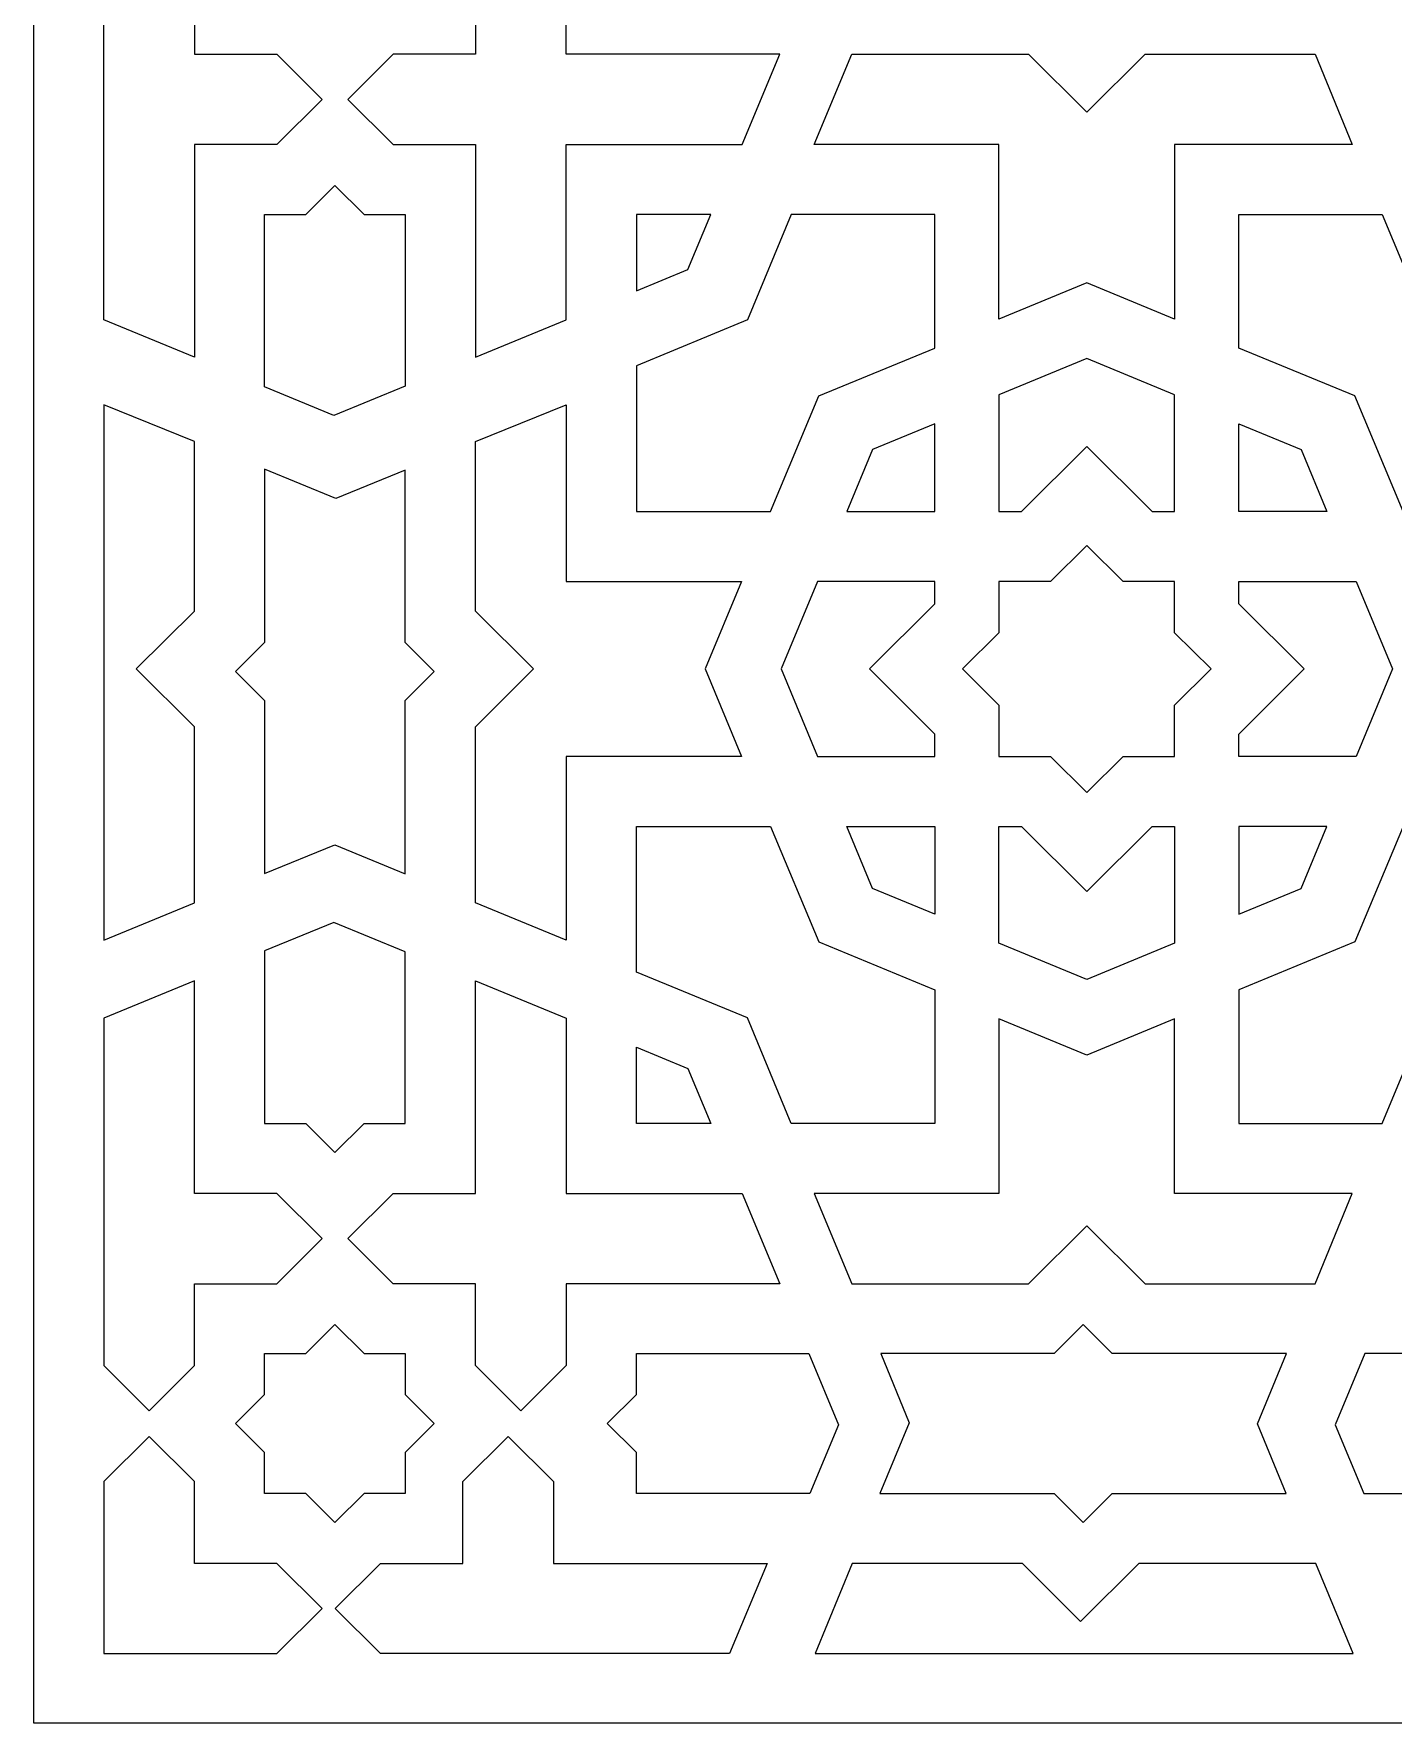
# Model space of a CAD drawing. Header units: millimetres. Extents: x -336 to 403, y -1299 to 1030.
# Drawn here: x -336 to 141, y -1299 to -706 of the extents above; entities that cross this region are included whole.
import ezdxf

# ---------------------------------------------------------------- set-up
doc = ezdxf.new("R2010")
doc.units = ezdxf.units.MM
doc.header["$MEASUREMENT"] = 0
doc.layers.add('Plan 1', color=7, linetype='Continuous')

msp = doc.modelspace()

# ---------------------------------------------------------------- linework, layer by layer
msp.add_lwpolyline([(-335.87, 1030.36), (403.21, 1030.36), (403.21, -1298.6), (-335.87, -1298.6)], close=True)
at = {"layer": 'Plan 1', "color": 250, "lineweight": 20}
for points, knots in [([(-279.52, -744.56), (-279.52, -744.56), (-250.63, -744.56), (-250.63, -744.56), (-250.63, -744.56), (-250.63, -744.56), (-234.72, -728.73), (-234.72, -728.73), (-234.72, -728.73), (-234.72, -728.73), (-250.63, -712.9), (-250.63, -712.9), (-250.63, -712.9), (-250.63, -712.9), (-279.52, -712.9), (-279.52, -712.9), (-279.52, -712.9), (-279.52, -712.9), (-279.52, -712.9), (-279.52, -712.9), (-279.52, -712.9), (-279.52, -712.9), (-279.52, -712.9), (-279.52, -712.9), (-279.52, -712.9), (-279.52, -712.9), (-279.52, -684.14), (-279.52, -684.14), (-279.52, -684.14), (-279.52, -684.14), (-295.42, -668.31), (-295.42, -668.31), (-295.42, -668.31), (-295.42, -668.31), (-311.33, -684.14), (-311.33, -684.14), (-311.33, -684.14), (-311.33, -684.14), (-311.33, -712.9), (-311.33, -712.9), (-311.33, -712.9), (-311.33, -712.9), (-311.33, -744.56), (-311.33, -744.56), (-311.33, -744.56), (-311.33, -744.56), (-311.33, -805.23), (-311.33, -805.23), (-311.33, -805.23), (-311.33, -805.23), (-311.33, -805.23), (-311.33, -805.23), (-311.33, -805.23), (-311.33, -805.23), (-311.33, -806.04), (-311.33, -806.04), (-311.33, -806.04), (-311.33, -806.04), (-279.52, -819.16), (-279.52, -819.16), (-279.52, -819.16), (-279.52, -819.16), (-279.52, -818.34), (-279.52, -818.34), (-279.52, -818.34), (-279.52, -818.34), (-279.52, -818.34), (-279.52, -818.34), (-279.52, -818.34), (-279.52, -818.34), (-279.52, -744.56), (-279.52, -744.56)], [0, 0, 0, 0, 0.052632, 0.052632, 0.052632, 0.052632, 0.105263, 0.105263, 0.105263, 0.105263, 0.157895, 0.157895, 0.157895, 0.157895, 0.210526, 0.210526, 0.210526, 0.210526, 0.263158, 0.263158, 0.263158, 0.263158, 0.315789, 0.315789, 0.315789, 0.315789, 0.368421, 0.368421, 0.368421, 0.368421, 0.421053, 0.421053, 0.421053, 0.421053, 0.473684, 0.473684, 0.473684, 0.473684, 0.526316, 0.526316, 0.526316, 0.526316, 0.578947, 0.578947, 0.578947, 0.578947, 0.631579, 0.631579, 0.631579, 0.631579, 0.684211, 0.684211, 0.684211, 0.684211, 0.736842, 0.736842, 0.736842, 0.736842, 0.789474, 0.789474, 0.789474, 0.789474, 0.842105, 0.842105, 0.842105, 0.842105, 0.894737, 0.894737, 0.894737, 0.894737, 1, 1, 1, 1]), ([(-180.88, -744.56), (-180.88, -744.56), (-209.77, -744.56), (-209.77, -744.56), (-209.77, -744.56), (-209.77, -744.56), (-225.68, -728.73), (-225.68, -728.73), (-225.68, -728.73), (-225.68, -728.73), (-209.77, -712.9), (-209.77, -712.9), (-209.77, -712.9), (-209.77, -712.9), (-180.88, -712.9), (-180.88, -712.9), (-180.88, -712.9), (-180.88, -712.9), (-180.88, -712.9), (-180.88, -712.9), (-180.88, -712.9), (-180.88, -712.9), (-180.88, -712.9), (-180.88, -712.9), (-180.88, -712.9), (-180.88, -712.9), (-180.89, -684.14), (-180.89, -684.14), (-180.89, -684.14), (-180.89, -684.14), (-164.98, -668.31), (-164.98, -668.31), (-164.98, -668.31), (-164.98, -668.31), (-149.07, -684.14), (-149.07, -684.14), (-149.07, -684.14), (-149.07, -684.14), (-149.07, -712.9), (-149.07, -712.9), (-149.07, -712.9), (-149.07, -712.9), (-74.94, -712.9), (-74.94, -712.9), (-74.94, -712.9), (-74.94, -712.9), (-74.94, -712.9), (-74.94, -712.9), (-74.94, -712.9), (-74.94, -712.9), (-74.12, -712.9), (-74.12, -712.9), (-74.12, -712.9), (-74.12, -712.9), (-87.3, -744.56), (-87.3, -744.56), (-87.3, -744.56), (-87.3, -744.56), (-88.12, -744.56), (-88.12, -744.56), (-88.12, -744.56), (-88.12, -744.56), (-88.12, -744.56), (-88.12, -744.56), (-88.12, -744.56), (-88.12, -744.56), (-149.07, -744.56), (-149.07, -744.56), (-149.07, -744.56), (-149.07, -744.56), (-149.07, -805.23), (-149.07, -805.23), (-149.07, -805.23), (-149.07, -805.23), (-149.07, -805.23), (-149.07, -805.23), (-149.07, -805.23), (-149.07, -805.23), (-149.07, -806.04), (-149.07, -806.04), (-149.07, -806.04), (-149.07, -806.04), (-180.88, -819.16), (-180.88, -819.16), (-180.88, -819.16), (-180.88, -819.16), (-180.88, -818.34), (-180.88, -818.34), (-180.88, -818.34), (-180.88, -818.34), (-180.88, -818.34), (-180.88, -818.34), (-180.88, -818.34), (-180.88, -818.34), (-180.88, -744.56), (-180.88, -744.56)], [0, 0, 0, 0, 0.04, 0.04, 0.04, 0.04, 0.08, 0.08, 0.08, 0.08, 0.12, 0.12, 0.12, 0.12, 0.16, 0.16, 0.16, 0.16, 0.2, 0.2, 0.2, 0.2, 0.24, 0.24, 0.24, 0.24, 0.28, 0.28, 0.28, 0.28, 0.32, 0.32, 0.32, 0.32, 0.36, 0.36, 0.36, 0.36, 0.4, 0.4, 0.4, 0.4, 0.44, 0.44, 0.44, 0.44, 0.48, 0.48, 0.48, 0.48, 0.52, 0.52, 0.52, 0.52, 0.56, 0.56, 0.56, 0.56, 0.6, 0.6, 0.6, 0.6, 0.64, 0.64, 0.64, 0.64, 0.68, 0.68, 0.68, 0.68, 0.72, 0.72, 0.72, 0.72, 0.76, 0.76, 0.76, 0.76, 0.8, 0.8, 0.8, 0.8, 0.84, 0.84, 0.84, 0.84, 0.88, 0.88, 0.88, 0.88, 0.92, 0.92, 0.92, 0.92, 1, 1, 1, 1]), ([(126.83, -744.56), (126.83, -744.56), (113.84, -712.9), (113.84, -712.9), (113.84, -712.9), (113.84, -712.9), (54.1, -712.9), (54.1, -712.9), (54.1, -712.9), (54.1, -712.9), (33.67, -733.23), (33.67, -733.23), (33.67, -733.23), (33.67, -733.23), (13.24, -712.9), (13.24, -712.9), (13.24, -712.9), (13.24, -712.9), (-48.83, -712.9), (-48.83, -712.9), (-48.83, -712.9), (-48.83, -712.9), (-62.01, -744.56), (-62.01, -744.56), (-62.01, -744.56), (-62.01, -744.56), (2.85, -744.56), (2.85, -744.56), (2.85, -744.56), (2.85, -744.56), (2.85, -805.84), (2.85, -805.84), (2.85, -805.84), (2.85, -805.84), (33.67, -793.14), (33.67, -793.14), (33.67, -793.14), (33.67, -793.14), (64.49, -805.84), (64.49, -805.84), (64.49, -805.84), (64.49, -805.84), (64.49, -744.56), (64.49, -744.56), (64.49, -744.56), (64.49, -744.56), (126.83, -744.56), (126.83, -744.56)], [0, 0, 0, 0, 0.076923, 0.076923, 0.076923, 0.076923, 0.153846, 0.153846, 0.153846, 0.153846, 0.230769, 0.230769, 0.230769, 0.230769, 0.307692, 0.307692, 0.307692, 0.307692, 0.384615, 0.384615, 0.384615, 0.384615, 0.461538, 0.461538, 0.461538, 0.461538, 0.538462, 0.538462, 0.538462, 0.538462, 0.615385, 0.615385, 0.615385, 0.615385, 0.692308, 0.692308, 0.692308, 0.692308, 0.769231, 0.769231, 0.769231, 0.769231, 0.846154, 0.846154, 0.846154, 0.846154, 1, 1, 1, 1]), ([(-205.54, -769.1), (-205.54, -769.1), (-219.99, -769.1), (-219.99, -769.1), (-219.99, -769.1), (-219.99, -769.1), (-230.2, -758.93), (-230.2, -758.93), (-230.2, -758.93), (-230.2, -758.93), (-240.41, -769.1), (-240.41, -769.1), (-240.41, -769.1), (-240.41, -769.1), (-254.86, -769.1), (-254.86, -769.1), (-254.86, -769.1), (-254.86, -769.1), (-254.86, -829.66), (-254.86, -829.66), (-254.86, -829.66), (-254.86, -829.66), (-230.61, -839.66), (-230.61, -839.66), (-230.61, -839.66), (-230.61, -839.66), (-205.54, -829.32), (-205.54, -829.32), (-205.54, -829.32), (-205.54, -829.32), (-205.54, -769.1), (-205.54, -769.1)], [0, 0, 0, 0, 0.111111, 0.111111, 0.111111, 0.111111, 0.222222, 0.222222, 0.222222, 0.222222, 0.333333, 0.333333, 0.333333, 0.333333, 0.444444, 0.444444, 0.444444, 0.444444, 0.555556, 0.555556, 0.555556, 0.555556, 0.666667, 0.666667, 0.666667, 0.666667, 0.777778, 0.777778, 0.777778, 0.777778, 1, 1, 1, 1]), ([(-98.33, -769.1), (-98.33, -769.1), (-106.38, -788.44), (-106.38, -788.44), (-106.38, -788.44), (-106.38, -788.44), (-124.42, -795.88), (-124.42, -795.88), (-124.42, -795.88), (-124.42, -795.88), (-124.42, -769.1), (-124.42, -769.1), (-124.42, -769.1), (-124.42, -769.1), (-98.33, -769.1), (-98.33, -769.1)], [0, 0, 0, 0, 0.2, 0.2, 0.2, 0.2, 0.4, 0.4, 0.4, 0.4, 0.6, 0.6, 0.6, 0.6, 1, 1, 1, 1]), ([(-19.62, -769.1), (-19.62, -769.1), (-19.62, -816.01), (-19.62, -816.01), (-19.62, -816.01), (-19.62, -816.01), (-60.39, -832.82), (-60.39, -832.82), (-60.39, -832.82), (-60.39, -832.82), (-77.28, -873.4), (-77.28, -873.4), (-77.28, -873.4), (-77.28, -873.4), (-124.42, -873.4), (-124.42, -873.4), (-124.42, -873.4), (-124.42, -873.4), (-124.42, -822.21), (-124.42, -822.21), (-124.42, -822.21), (-124.42, -822.21), (-85.45, -806.14), (-85.45, -806.14), (-85.45, -806.14), (-85.45, -806.14), (-70.03, -769.1), (-70.03, -769.1), (-70.03, -769.1), (-70.03, -769.1), (-19.62, -769.1), (-19.62, -769.1)], [0, 0, 0, 0, 0.111111, 0.111111, 0.111111, 0.111111, 0.222222, 0.222222, 0.222222, 0.222222, 0.333333, 0.333333, 0.333333, 0.333333, 0.444444, 0.444444, 0.444444, 0.444444, 0.555556, 0.555556, 0.555556, 0.555556, 0.666667, 0.666667, 0.666667, 0.666667, 0.777778, 0.777778, 0.777778, 0.777778, 1, 1, 1, 1]), ([(86.96, -769.1), (86.96, -769.1), (86.96, -816.01), (86.96, -816.01), (86.96, -816.01), (86.96, -816.01), (127.74, -832.82), (127.74, -832.82), (127.74, -832.82), (127.74, -832.82), (144.63, -873.4), (144.63, -873.4), (144.63, -873.4), (144.63, -873.4), (191.76, -873.4), (191.76, -873.4), (191.76, -873.4), (191.76, -873.4), (191.76, -822.21), (191.76, -822.21), (191.76, -822.21), (191.76, -822.21), (152.79, -806.14), (152.79, -806.14), (152.79, -806.14), (152.79, -806.14), (137.37, -769.1), (137.37, -769.1), (137.37, -769.1), (137.37, -769.1), (86.96, -769.1), (86.96, -769.1)], [0, 0, 0, 0, 0.111111, 0.111111, 0.111111, 0.111111, 0.222222, 0.222222, 0.222222, 0.222222, 0.333333, 0.333333, 0.333333, 0.333333, 0.444444, 0.444444, 0.444444, 0.444444, 0.555556, 0.555556, 0.555556, 0.555556, 0.666667, 0.666667, 0.666667, 0.666667, 0.777778, 0.777778, 0.777778, 0.777778, 1, 1, 1, 1]), ([(64.49, -873.4), (64.49, -873.4), (56.65, -873.4), (56.65, -873.4), (56.65, -873.4), (56.65, -873.4), (33.67, -850.53), (33.67, -850.53), (33.67, -850.53), (33.67, -850.53), (10.69, -873.4), (10.69, -873.4), (10.69, -873.4), (10.69, -873.4), (2.85, -873.4), (2.85, -873.4), (2.85, -873.4), (2.85, -873.4), (2.85, -832.41), (2.85, -832.41), (2.85, -832.41), (2.85, -832.41), (33.67, -819.7), (33.67, -819.7), (33.67, -819.7), (33.67, -819.7), (64.49, -832.41), (64.49, -832.41), (64.49, -832.41), (64.49, -832.41), (64.49, -873.4), (64.49, -873.4)], [0, 0, 0, 0, 0.111111, 0.111111, 0.111111, 0.111111, 0.222222, 0.222222, 0.222222, 0.222222, 0.333333, 0.333333, 0.333333, 0.333333, 0.444444, 0.444444, 0.444444, 0.444444, 0.555556, 0.555556, 0.555556, 0.555556, 0.666667, 0.666667, 0.666667, 0.666667, 0.777778, 0.777778, 0.777778, 0.777778, 1, 1, 1, 1]), ([(-311.33, -835.91), (-311.33, -835.91), (-279.52, -848.84), (-279.52, -848.84), (-279.52, -848.84), (-279.52, -848.84), (-279.52, -908.29), (-279.52, -908.29), (-279.52, -908.29), (-279.52, -908.29), (-299.94, -928.62), (-299.94, -928.62), (-299.94, -928.62), (-299.94, -928.62), (-279.52, -948.96), (-279.52, -948.96), (-279.52, -948.96), (-279.52, -948.96), (-279.52, -1010.74), (-279.52, -1010.74), (-279.52, -1010.74), (-279.52, -1010.74), (-311.33, -1023.85), (-311.33, -1023.85), (-311.33, -1023.85), (-311.33, -1023.85), (-311.33, -959.3), (-311.33, -959.3), (-311.33, -959.3), (-311.33, -959.3), (-311.33, -897.95), (-311.33, -897.95), (-311.33, -897.95), (-311.33, -897.95), (-311.33, -835.91), (-311.33, -835.91)], [0, 0, 0, 0, 0.1, 0.1, 0.1, 0.1, 0.2, 0.2, 0.2, 0.2, 0.3, 0.3, 0.3, 0.3, 0.4, 0.4, 0.4, 0.4, 0.5, 0.5, 0.5, 0.5, 0.6, 0.6, 0.6, 0.6, 0.7, 0.7, 0.7, 0.7, 0.8, 0.8, 0.8, 0.8, 1, 1, 1, 1]), ([(-149.07, -835.91), (-149.07, -835.91), (-180.88, -848.84), (-180.88, -848.84), (-180.88, -848.84), (-180.88, -848.84), (-180.88, -908.29), (-180.88, -908.29), (-180.88, -908.29), (-180.88, -908.29), (-160.46, -928.62), (-160.46, -928.62), (-160.46, -928.62), (-160.46, -928.62), (-180.88, -948.96), (-180.88, -948.96), (-180.88, -948.96), (-180.88, -948.96), (-180.88, -1010.74), (-180.88, -1010.74), (-180.88, -1010.74), (-180.88, -1010.74), (-149.07, -1023.85), (-149.07, -1023.85), (-149.07, -1023.85), (-149.07, -1023.85), (-149.07, -959.3), (-149.07, -959.3), (-149.07, -959.3), (-149.07, -959.3), (-87.5, -959.3), (-87.5, -959.3), (-87.5, -959.3), (-87.5, -959.3), (-100.26, -928.62), (-100.26, -928.62), (-100.26, -928.62), (-100.26, -928.62), (-87.5, -897.95), (-87.5, -897.95), (-87.5, -897.95), (-87.5, -897.95), (-149.07, -897.95), (-149.07, -897.95), (-149.07, -897.95), (-149.07, -897.95), (-149.07, -835.91), (-149.07, -835.91)], [0, 0, 0, 0, 0.076923, 0.076923, 0.076923, 0.076923, 0.153846, 0.153846, 0.153846, 0.153846, 0.230769, 0.230769, 0.230769, 0.230769, 0.307692, 0.307692, 0.307692, 0.307692, 0.384615, 0.384615, 0.384615, 0.384615, 0.461538, 0.461538, 0.461538, 0.461538, 0.538462, 0.538462, 0.538462, 0.538462, 0.615385, 0.615385, 0.615385, 0.615385, 0.692308, 0.692308, 0.692308, 0.692308, 0.769231, 0.769231, 0.769231, 0.769231, 0.846154, 0.846154, 0.846154, 0.846154, 1, 1, 1, 1]), ([(-19.62, -873.4), (-19.62, -873.4), (-50.59, -873.4), (-50.59, -873.4), (-50.59, -873.4), (-50.59, -873.4), (-41.52, -851.6), (-41.52, -851.6), (-41.52, -851.6), (-41.52, -851.6), (-19.62, -842.57), (-19.62, -842.57), (-19.62, -842.57), (-19.62, -842.57), (-19.62, -873.4), (-19.62, -873.4)], [0, 0, 0, 0, 0.2, 0.2, 0.2, 0.2, 0.4, 0.4, 0.4, 0.4, 0.6, 0.6, 0.6, 0.6, 1, 1, 1, 1]), ([(86.96, -873.4), (86.96, -873.4), (117.94, -873.4), (117.94, -873.4), (117.94, -873.4), (117.94, -873.4), (108.86, -851.6), (108.86, -851.6), (108.86, -851.6), (108.86, -851.6), (86.96, -842.57), (86.96, -842.57), (86.96, -842.57), (86.96, -842.57), (86.96, -873.4), (86.96, -873.4)], [0, 0, 0, 0, 0.2, 0.2, 0.2, 0.2, 0.4, 0.4, 0.4, 0.4, 0.6, 0.6, 0.6, 0.6, 1, 1, 1, 1]), ([(-205.54, -919.36), (-205.54, -919.36), (-195.33, -929.53), (-195.33, -929.53), (-195.33, -929.53), (-195.33, -929.53), (-205.54, -939.69), (-205.54, -939.69), (-205.54, -939.69), (-205.54, -939.69), (-205.54, -1000.57), (-205.54, -1000.57), (-205.54, -1000.57), (-205.54, -1000.57), (-230.27, -990.38), (-230.27, -990.38), (-230.27, -990.38), (-230.27, -990.38), (-254.86, -1000.38), (-254.86, -1000.38), (-254.86, -1000.38), (-254.86, -1000.38), (-254.86, -939.69), (-254.86, -939.69), (-254.86, -939.69), (-254.86, -939.69), (-265.07, -929.53), (-265.07, -929.53), (-265.07, -929.53), (-265.07, -929.53), (-254.86, -919.36), (-254.86, -919.36), (-254.86, -919.36), (-254.86, -919.36), (-254.86, -858.48), (-254.86, -858.48), (-254.86, -858.48), (-254.86, -858.48), (-229.92, -868.77), (-229.92, -868.77), (-229.92, -868.77), (-229.92, -868.77), (-205.54, -858.86), (-205.54, -858.86), (-205.54, -858.86), (-205.54, -858.86), (-205.54, -919.36), (-205.54, -919.36)], [0, 0, 0, 0, 0.076923, 0.076923, 0.076923, 0.076923, 0.153846, 0.153846, 0.153846, 0.153846, 0.230769, 0.230769, 0.230769, 0.230769, 0.307692, 0.307692, 0.307692, 0.307692, 0.384615, 0.384615, 0.384615, 0.384615, 0.461538, 0.461538, 0.461538, 0.461538, 0.538462, 0.538462, 0.538462, 0.538462, 0.615385, 0.615385, 0.615385, 0.615385, 0.692308, 0.692308, 0.692308, 0.692308, 0.769231, 0.769231, 0.769231, 0.769231, 0.846154, 0.846154, 0.846154, 0.846154, 1, 1, 1, 1]), ([(77.26, -928.62), (77.26, -928.62), (77.26, -928.63), (77.26, -928.63), (77.26, -928.63), (77.26, -928.63), (77.26, -928.63), (77.26, -928.63), (77.26, -928.63), (77.26, -928.63), (77.26, -928.63), (77.26, -928.63), (77.26, -928.63), (77.26, -928.63), (64.49, -941.33), (64.49, -941.33), (64.49, -941.33), (64.49, -941.33), (64.49, -959.3), (64.49, -959.3), (64.49, -959.3), (64.49, -959.3), (64.49, -959.3), (64.49, -959.3), (64.49, -959.3), (64.49, -959.3), (46.44, -959.3), (46.44, -959.3), (46.44, -959.3), (46.44, -959.3), (33.67, -972.01), (33.67, -972.01), (33.67, -972.01), (33.67, -972.01), (33.67, -972.01), (33.67, -972.01), (33.67, -972.01), (33.67, -972.01), (20.9, -959.3), (20.9, -959.3), (20.9, -959.3), (20.9, -959.3), (2.85, -959.3), (2.85, -959.3), (2.85, -959.3), (2.85, -959.3), (2.85, -959.3), (2.85, -959.3), (2.85, -959.3), (2.85, -959.3), (2.85, -959.3), (2.85, -959.3), (2.85, -959.3), (2.85, -959.3), (2.85, -941.33), (2.85, -941.33), (2.85, -941.33), (2.85, -941.33), (-9.92, -928.63), (-9.92, -928.63), (-9.92, -928.63), (-9.92, -928.63), (-9.92, -928.63), (-9.92, -928.63), (-9.92, -928.63), (-9.92, -928.63), (-9.92, -928.63), (-9.92, -928.63), (-9.92, -928.63), (-9.92, -928.63), (-9.92, -928.63), (-9.92, -928.63), (-9.92, -928.63), (-9.92, -928.63), (-9.92, -928.63), (-9.92, -928.63), (-9.92, -928.63), (-9.92, -928.63), (-9.92, -928.63), (-9.92, -928.63), (-9.92, -928.63), (-9.92, -928.63), (-9.92, -928.62), (-9.92, -928.62), (-9.92, -928.62), (-9.92, -928.62), (-9.92, -928.62), (-9.92, -928.62), (-9.92, -928.62), (-9.92, -928.62), (2.85, -915.92), (2.85, -915.92), (2.85, -915.92), (2.85, -915.92), (2.85, -897.95), (2.85, -897.95), (2.85, -897.95), (2.85, -897.95), (2.85, -897.95), (2.85, -897.95), (2.85, -897.95), (2.85, -897.95), (20.9, -897.95), (20.9, -897.95), (20.9, -897.95), (20.9, -897.95), (33.67, -885.24), (33.67, -885.24), (33.67, -885.24), (33.67, -885.24), (33.67, -885.24), (33.67, -885.24), (33.67, -885.24), (33.67, -885.24), (33.67, -885.24), (33.67, -885.24), (33.67, -885.24), (33.67, -885.24), (46.44, -897.95), (46.44, -897.95), (46.44, -897.95), (46.44, -897.95), (64.49, -897.95), (64.49, -897.95), (64.49, -897.95), (64.49, -897.95), (64.49, -897.95), (64.49, -897.95), (64.49, -897.95), (64.49, -897.95), (64.49, -897.95), (64.49, -897.95), (64.49, -897.95), (64.49, -897.95), (64.49, -897.95), (64.49, -897.95), (64.49, -897.95), (64.49, -897.95), (64.49, -897.95), (64.49, -897.95), (64.49, -897.95), (64.49, -897.95), (64.49, -915.92), (64.49, -915.92), (64.49, -915.92), (64.49, -915.92), (77.26, -928.62), (77.26, -928.62), (77.26, -928.62), (77.26, -928.62), (77.26, -928.62), (77.26, -928.62), (77.26, -928.62), (77.26, -928.62), (77.26, -928.62), (77.26, -928.62)], [0, 0, 0, 0, 0.025, 0.025, 0.025, 0.025, 0.05, 0.05, 0.05, 0.05, 0.075, 0.075, 0.075, 0.075, 0.1, 0.1, 0.1, 0.1, 0.125, 0.125, 0.125, 0.125, 0.15, 0.15, 0.15, 0.15, 0.175, 0.175, 0.175, 0.175, 0.2, 0.2, 0.2, 0.2, 0.225, 0.225, 0.225, 0.225, 0.25, 0.25, 0.25, 0.25, 0.275, 0.275, 0.275, 0.275, 0.3, 0.3, 0.3, 0.3, 0.325, 0.325, 0.325, 0.325, 0.35, 0.35, 0.35, 0.35, 0.375, 0.375, 0.375, 0.375, 0.4, 0.4, 0.4, 0.4, 0.425, 0.425, 0.425, 0.425, 0.45, 0.45, 0.45, 0.45, 0.475, 0.475, 0.475, 0.475, 0.5, 0.5, 0.5, 0.5, 0.525, 0.525, 0.525, 0.525, 0.55, 0.55, 0.55, 0.55, 0.575, 0.575, 0.575, 0.575, 0.6, 0.6, 0.6, 0.6, 0.625, 0.625, 0.625, 0.625, 0.65, 0.65, 0.65, 0.65, 0.675, 0.675, 0.675, 0.675, 0.7, 0.7, 0.7, 0.7, 0.725, 0.725, 0.725, 0.725, 0.75, 0.75, 0.75, 0.75, 0.775, 0.775, 0.775, 0.775, 0.8, 0.8, 0.8, 0.8, 0.825, 0.825, 0.825, 0.825, 0.85, 0.85, 0.85, 0.85, 0.875, 0.875, 0.875, 0.875, 0.9, 0.9, 0.9, 0.9, 0.925, 0.925, 0.925, 0.925, 0.95, 0.95, 0.95, 0.95, 1, 1, 1, 1]), ([(-19.62, -897.95), (-19.62, -897.95), (-19.62, -905.75), (-19.62, -905.75), (-19.62, -905.75), (-19.62, -905.75), (-42.6, -928.63), (-42.6, -928.63), (-42.6, -928.63), (-42.6, -928.63), (-19.62, -951.5), (-19.62, -951.5), (-19.62, -951.5), (-19.62, -951.5), (-19.62, -959.3), (-19.62, -959.3), (-19.62, -959.3), (-19.62, -959.3), (-60.81, -959.3), (-60.81, -959.3), (-60.81, -959.3), (-60.81, -959.3), (-73.58, -928.63), (-73.58, -928.63), (-73.58, -928.63), (-73.58, -928.63), (-60.81, -897.95), (-60.81, -897.95), (-60.81, -897.95), (-60.81, -897.95), (-19.62, -897.95), (-19.62, -897.95)], [0, 0, 0, 0, 0.111111, 0.111111, 0.111111, 0.111111, 0.222222, 0.222222, 0.222222, 0.222222, 0.333333, 0.333333, 0.333333, 0.333333, 0.444444, 0.444444, 0.444444, 0.444444, 0.555556, 0.555556, 0.555556, 0.555556, 0.666667, 0.666667, 0.666667, 0.666667, 0.777778, 0.777778, 0.777778, 0.777778, 1, 1, 1, 1]), ([(86.96, -897.95), (86.96, -897.95), (86.96, -905.75), (86.96, -905.75), (86.96, -905.75), (86.96, -905.75), (109.94, -928.63), (109.94, -928.63), (109.94, -928.63), (109.94, -928.63), (86.96, -951.5), (86.96, -951.5), (86.96, -951.5), (86.96, -951.5), (86.96, -959.3), (86.96, -959.3), (86.96, -959.3), (86.96, -959.3), (128.15, -959.3), (128.15, -959.3), (128.15, -959.3), (128.15, -959.3), (140.92, -928.63), (140.92, -928.63), (140.92, -928.63), (140.92, -928.63), (128.15, -897.95), (128.15, -897.95), (128.15, -897.95), (128.15, -897.95), (86.96, -897.95), (86.96, -897.95)], [0, 0, 0, 0, 0.111111, 0.111111, 0.111111, 0.111111, 0.222222, 0.222222, 0.222222, 0.222222, 0.333333, 0.333333, 0.333333, 0.333333, 0.444444, 0.444444, 0.444444, 0.444444, 0.555556, 0.555556, 0.555556, 0.555556, 0.666667, 0.666667, 0.666667, 0.666667, 0.777778, 0.777778, 0.777778, 0.777778, 1, 1, 1, 1]), ([(-19.62, -1088.15), (-19.62, -1088.15), (-19.62, -1041.24), (-19.62, -1041.24), (-19.62, -1041.24), (-19.62, -1041.24), (-60.39, -1024.43), (-60.39, -1024.43), (-60.39, -1024.43), (-60.39, -1024.43), (-77.28, -983.85), (-77.28, -983.85), (-77.28, -983.85), (-77.28, -983.85), (-124.42, -983.85), (-124.42, -983.85), (-124.42, -983.85), (-124.42, -983.85), (-124.42, -1035.04), (-124.42, -1035.04), (-124.42, -1035.04), (-124.42, -1035.04), (-85.45, -1051.11), (-85.45, -1051.11), (-85.45, -1051.11), (-85.45, -1051.11), (-70.03, -1088.15), (-70.03, -1088.15), (-70.03, -1088.15), (-70.03, -1088.15), (-19.62, -1088.15), (-19.62, -1088.15)], [0, 0, 0, 0, 0.111111, 0.111111, 0.111111, 0.111111, 0.222222, 0.222222, 0.222222, 0.222222, 0.333333, 0.333333, 0.333333, 0.333333, 0.444444, 0.444444, 0.444444, 0.444444, 0.555556, 0.555556, 0.555556, 0.555556, 0.666667, 0.666667, 0.666667, 0.666667, 0.777778, 0.777778, 0.777778, 0.777778, 1, 1, 1, 1]), ([(-19.62, -983.85), (-19.62, -983.85), (-50.59, -983.85), (-50.59, -983.85), (-50.59, -983.85), (-50.59, -983.85), (-41.52, -1005.65), (-41.52, -1005.65), (-41.52, -1005.65), (-41.52, -1005.65), (-19.62, -1014.68), (-19.62, -1014.68), (-19.62, -1014.68), (-19.62, -1014.68), (-19.62, -983.85), (-19.62, -983.85)], [0, 0, 0, 0, 0.2, 0.2, 0.2, 0.2, 0.4, 0.4, 0.4, 0.4, 0.6, 0.6, 0.6, 0.6, 1, 1, 1, 1]), ([(64.49, -983.85), (64.49, -983.85), (56.65, -983.85), (56.65, -983.85), (56.65, -983.85), (56.65, -983.85), (33.67, -1006.72), (33.67, -1006.72), (33.67, -1006.72), (33.67, -1006.72), (10.69, -983.85), (10.69, -983.85), (10.69, -983.85), (10.69, -983.85), (2.85, -983.85), (2.85, -983.85), (2.85, -983.85), (2.85, -983.85), (2.85, -1024.84), (2.85, -1024.84), (2.85, -1024.84), (2.85, -1024.84), (33.67, -1037.55), (33.67, -1037.55), (33.67, -1037.55), (33.67, -1037.55), (64.49, -1024.84), (64.49, -1024.84), (64.49, -1024.84), (64.49, -1024.84), (64.49, -983.85), (64.49, -983.85)], [0, 0, 0, 0, 0.111111, 0.111111, 0.111111, 0.111111, 0.222222, 0.222222, 0.222222, 0.222222, 0.333333, 0.333333, 0.333333, 0.333333, 0.444444, 0.444444, 0.444444, 0.444444, 0.555556, 0.555556, 0.555556, 0.555556, 0.666667, 0.666667, 0.666667, 0.666667, 0.777778, 0.777778, 0.777778, 0.777778, 1, 1, 1, 1]), ([(86.96, -1088.15), (86.96, -1088.15), (86.96, -1041.24), (86.96, -1041.24), (86.96, -1041.24), (86.96, -1041.24), (127.74, -1024.43), (127.74, -1024.43), (127.74, -1024.43), (127.74, -1024.43), (144.63, -983.85), (144.63, -983.85), (144.63, -983.85), (144.63, -983.85), (191.76, -983.85), (191.76, -983.85), (191.76, -983.85), (191.76, -983.85), (191.76, -1035.04), (191.76, -1035.04), (191.76, -1035.04), (191.76, -1035.04), (152.79, -1051.11), (152.79, -1051.11), (152.79, -1051.11), (152.79, -1051.11), (137.37, -1088.15), (137.37, -1088.15), (137.37, -1088.15), (137.37, -1088.15), (86.96, -1088.15), (86.96, -1088.15)], [0, 0, 0, 0, 0.111111, 0.111111, 0.111111, 0.111111, 0.222222, 0.222222, 0.222222, 0.222222, 0.333333, 0.333333, 0.333333, 0.333333, 0.444444, 0.444444, 0.444444, 0.444444, 0.555556, 0.555556, 0.555556, 0.555556, 0.666667, 0.666667, 0.666667, 0.666667, 0.777778, 0.777778, 0.777778, 0.777778, 1, 1, 1, 1]), ([(86.96, -983.85), (86.96, -983.85), (117.94, -983.85), (117.94, -983.85), (117.94, -983.85), (117.94, -983.85), (108.86, -1005.65), (108.86, -1005.65), (108.86, -1005.65), (108.86, -1005.65), (86.96, -1014.68), (86.96, -1014.68), (86.96, -1014.68), (86.96, -1014.68), (86.96, -983.85), (86.96, -983.85)], [0, 0, 0, 0, 0.2, 0.2, 0.2, 0.2, 0.4, 0.4, 0.4, 0.4, 0.6, 0.6, 0.6, 0.6, 1, 1, 1, 1]), ([(-205.54, -1088.15), (-205.54, -1088.15), (-219.99, -1088.15), (-219.99, -1088.15), (-219.99, -1088.15), (-219.99, -1088.15), (-230.2, -1098.32), (-230.2, -1098.32), (-230.2, -1098.32), (-230.2, -1098.32), (-240.41, -1088.15), (-240.41, -1088.15), (-240.41, -1088.15), (-240.41, -1088.15), (-254.86, -1088.15), (-254.86, -1088.15), (-254.86, -1088.15), (-254.86, -1088.15), (-254.86, -1027.59), (-254.86, -1027.59), (-254.86, -1027.59), (-254.86, -1027.59), (-230.61, -1017.59), (-230.61, -1017.59), (-230.61, -1017.59), (-230.61, -1017.59), (-205.54, -1027.93), (-205.54, -1027.93), (-205.54, -1027.93), (-205.54, -1027.93), (-205.54, -1088.15), (-205.54, -1088.15)], [0, 0, 0, 0, 0.111111, 0.111111, 0.111111, 0.111111, 0.222222, 0.222222, 0.222222, 0.222222, 0.333333, 0.333333, 0.333333, 0.333333, 0.444444, 0.444444, 0.444444, 0.444444, 0.555556, 0.555556, 0.555556, 0.555556, 0.666667, 0.666667, 0.666667, 0.666667, 0.777778, 0.777778, 0.777778, 0.777778, 1, 1, 1, 1]), ([(-279.52, -1112.69), (-279.52, -1112.69), (-250.63, -1112.69), (-250.63, -1112.69), (-250.63, -1112.69), (-250.63, -1112.69), (-234.72, -1128.52), (-234.72, -1128.52), (-234.72, -1128.52), (-234.72, -1128.52), (-250.63, -1144.35), (-250.63, -1144.35), (-250.63, -1144.35), (-250.63, -1144.35), (-279.52, -1144.35), (-279.52, -1144.35), (-279.52, -1144.35), (-279.52, -1144.35), (-279.52, -1144.35), (-279.52, -1144.35), (-279.52, -1144.35), (-279.52, -1144.35), (-279.52, -1144.35), (-279.52, -1144.35), (-279.52, -1144.35), (-279.52, -1144.35), (-279.52, -1173.11), (-279.52, -1173.11), (-279.52, -1173.11), (-279.52, -1173.11), (-295.42, -1188.94), (-295.42, -1188.94), (-295.42, -1188.94), (-295.42, -1188.94), (-311.33, -1173.11), (-311.33, -1173.11), (-311.33, -1173.11), (-311.33, -1173.11), (-311.33, -1144.35), (-311.33, -1144.35), (-311.33, -1144.35), (-311.33, -1144.35), (-311.33, -1112.69), (-311.33, -1112.69), (-311.33, -1112.69), (-311.33, -1112.69), (-311.33, -1052.02), (-311.33, -1052.02), (-311.33, -1052.02), (-311.33, -1052.02), (-311.33, -1052.02), (-311.33, -1052.02), (-311.33, -1052.02), (-311.33, -1052.02), (-311.33, -1051.21), (-311.33, -1051.21), (-311.33, -1051.21), (-311.33, -1051.21), (-279.52, -1038.09), (-279.52, -1038.09), (-279.52, -1038.09), (-279.52, -1038.09), (-279.52, -1038.91), (-279.52, -1038.91), (-279.52, -1038.91), (-279.52, -1038.91), (-279.52, -1038.91), (-279.52, -1038.91), (-279.52, -1038.91), (-279.52, -1038.91), (-279.52, -1112.69), (-279.52, -1112.69)], [0, 0, 0, 0, 0.052632, 0.052632, 0.052632, 0.052632, 0.105263, 0.105263, 0.105263, 0.105263, 0.157895, 0.157895, 0.157895, 0.157895, 0.210526, 0.210526, 0.210526, 0.210526, 0.263158, 0.263158, 0.263158, 0.263158, 0.315789, 0.315789, 0.315789, 0.315789, 0.368421, 0.368421, 0.368421, 0.368421, 0.421053, 0.421053, 0.421053, 0.421053, 0.473684, 0.473684, 0.473684, 0.473684, 0.526316, 0.526316, 0.526316, 0.526316, 0.578947, 0.578947, 0.578947, 0.578947, 0.631579, 0.631579, 0.631579, 0.631579, 0.684211, 0.684211, 0.684211, 0.684211, 0.736842, 0.736842, 0.736842, 0.736842, 0.789474, 0.789474, 0.789474, 0.789474, 0.842105, 0.842105, 0.842105, 0.842105, 0.894737, 0.894737, 0.894737, 0.894737, 1, 1, 1, 1]), ([(-180.88, -1112.69), (-180.88, -1112.69), (-209.77, -1112.69), (-209.77, -1112.69), (-209.77, -1112.69), (-209.77, -1112.69), (-225.68, -1128.52), (-225.68, -1128.52), (-225.68, -1128.52), (-225.68, -1128.52), (-209.77, -1144.35), (-209.77, -1144.35), (-209.77, -1144.35), (-209.77, -1144.35), (-180.88, -1144.35), (-180.88, -1144.35), (-180.88, -1144.35), (-180.88, -1144.35), (-180.88, -1144.35), (-180.88, -1144.35), (-180.88, -1144.35), (-180.88, -1144.35), (-180.88, -1144.35), (-180.88, -1144.35), (-180.88, -1144.35), (-180.88, -1144.35), (-180.89, -1173.11), (-180.89, -1173.11), (-180.89, -1173.11), (-180.89, -1173.11), (-164.98, -1188.94), (-164.98, -1188.94), (-164.98, -1188.94), (-164.98, -1188.94), (-149.07, -1173.11), (-149.07, -1173.11), (-149.07, -1173.11), (-149.07, -1173.11), (-149.07, -1144.35), (-149.07, -1144.35), (-149.07, -1144.35), (-149.07, -1144.35), (-74.94, -1144.35), (-74.94, -1144.35), (-74.94, -1144.35), (-74.94, -1144.35), (-74.94, -1144.35), (-74.94, -1144.35), (-74.94, -1144.35), (-74.94, -1144.35), (-74.12, -1144.35), (-74.12, -1144.35), (-74.12, -1144.35), (-74.12, -1144.35), (-87.3, -1112.69), (-87.3, -1112.69), (-87.3, -1112.69), (-87.3, -1112.69), (-88.12, -1112.69), (-88.12, -1112.69), (-88.12, -1112.69), (-88.12, -1112.69), (-88.12, -1112.69), (-88.12, -1112.69), (-88.12, -1112.69), (-88.12, -1112.69), (-149.07, -1112.69), (-149.07, -1112.69), (-149.07, -1112.69), (-149.07, -1112.69), (-149.07, -1052.02), (-149.07, -1052.02), (-149.07, -1052.02), (-149.07, -1052.02), (-149.07, -1052.02), (-149.07, -1052.02), (-149.07, -1052.02), (-149.07, -1052.02), (-149.07, -1051.21), (-149.07, -1051.21), (-149.07, -1051.21), (-149.07, -1051.21), (-180.88, -1038.09), (-180.88, -1038.09), (-180.88, -1038.09), (-180.88, -1038.09), (-180.88, -1038.91), (-180.88, -1038.91), (-180.88, -1038.91), (-180.88, -1038.91), (-180.88, -1038.91), (-180.88, -1038.91), (-180.88, -1038.91), (-180.88, -1038.91), (-180.88, -1112.69), (-180.88, -1112.69)], [0, 0, 0, 0, 0.04, 0.04, 0.04, 0.04, 0.08, 0.08, 0.08, 0.08, 0.12, 0.12, 0.12, 0.12, 0.16, 0.16, 0.16, 0.16, 0.2, 0.2, 0.2, 0.2, 0.24, 0.24, 0.24, 0.24, 0.28, 0.28, 0.28, 0.28, 0.32, 0.32, 0.32, 0.32, 0.36, 0.36, 0.36, 0.36, 0.4, 0.4, 0.4, 0.4, 0.44, 0.44, 0.44, 0.44, 0.48, 0.48, 0.48, 0.48, 0.52, 0.52, 0.52, 0.52, 0.56, 0.56, 0.56, 0.56, 0.6, 0.6, 0.6, 0.6, 0.64, 0.64, 0.64, 0.64, 0.68, 0.68, 0.68, 0.68, 0.72, 0.72, 0.72, 0.72, 0.76, 0.76, 0.76, 0.76, 0.8, 0.8, 0.8, 0.8, 0.84, 0.84, 0.84, 0.84, 0.88, 0.88, 0.88, 0.88, 0.92, 0.92, 0.92, 0.92, 1, 1, 1, 1]), ([(126.83, -1112.69), (126.83, -1112.69), (113.84, -1144.35), (113.84, -1144.35), (113.84, -1144.35), (113.84, -1144.35), (54.1, -1144.35), (54.1, -1144.35), (54.1, -1144.35), (54.1, -1144.35), (33.67, -1124.02), (33.67, -1124.02), (33.67, -1124.02), (33.67, -1124.02), (13.24, -1144.35), (13.24, -1144.35), (13.24, -1144.35), (13.24, -1144.35), (-48.83, -1144.35), (-48.83, -1144.35), (-48.83, -1144.35), (-48.83, -1144.35), (-62.01, -1112.69), (-62.01, -1112.69), (-62.01, -1112.69), (-62.01, -1112.69), (2.85, -1112.69), (2.85, -1112.69), (2.85, -1112.69), (2.85, -1112.69), (2.85, -1051.41), (2.85, -1051.41), (2.85, -1051.41), (2.85, -1051.41), (33.67, -1064.11), (33.67, -1064.11), (33.67, -1064.11), (33.67, -1064.11), (64.49, -1051.41), (64.49, -1051.41), (64.49, -1051.41), (64.49, -1051.41), (64.49, -1112.69), (64.49, -1112.69), (64.49, -1112.69), (64.49, -1112.69), (126.83, -1112.69), (126.83, -1112.69)], [0, 0, 0, 0, 0.076923, 0.076923, 0.076923, 0.076923, 0.153846, 0.153846, 0.153846, 0.153846, 0.230769, 0.230769, 0.230769, 0.230769, 0.307692, 0.307692, 0.307692, 0.307692, 0.384615, 0.384615, 0.384615, 0.384615, 0.461538, 0.461538, 0.461538, 0.461538, 0.538462, 0.538462, 0.538462, 0.538462, 0.615385, 0.615385, 0.615385, 0.615385, 0.692308, 0.692308, 0.692308, 0.692308, 0.769231, 0.769231, 0.769231, 0.769231, 0.846154, 0.846154, 0.846154, 0.846154, 1, 1, 1, 1]), ([(-98.33, -1088.15), (-98.33, -1088.15), (-106.38, -1068.81), (-106.38, -1068.81), (-106.38, -1068.81), (-106.38, -1068.81), (-124.42, -1061.37), (-124.42, -1061.37), (-124.42, -1061.37), (-124.42, -1061.37), (-124.42, -1088.15), (-124.42, -1088.15), (-124.42, -1088.15), (-124.42, -1088.15), (-98.33, -1088.15), (-98.33, -1088.15)], [0, 0, 0, 0, 0.2, 0.2, 0.2, 0.2, 0.4, 0.4, 0.4, 0.4, 0.6, 0.6, 0.6, 0.6, 1, 1, 1, 1]), ([(-254.86, -1217.98), (-254.86, -1217.98), (-240.41, -1217.98), (-240.41, -1217.98), (-240.41, -1217.98), (-240.41, -1217.98), (-230.2, -1228.15), (-230.2, -1228.15), (-230.2, -1228.15), (-230.2, -1228.15), (-219.99, -1217.98), (-219.99, -1217.98), (-219.99, -1217.98), (-219.99, -1217.98), (-205.54, -1217.98), (-205.54, -1217.98), (-205.54, -1217.98), (-205.54, -1217.98), (-205.54, -1203.6), (-205.54, -1203.6), (-205.54, -1203.6), (-205.54, -1203.6), (-195.33, -1193.44), (-195.33, -1193.44), (-195.33, -1193.44), (-195.33, -1193.44), (-205.54, -1183.27), (-205.54, -1183.27), (-205.54, -1183.27), (-205.54, -1183.27), (-205.54, -1168.9), (-205.54, -1168.9), (-205.54, -1168.9), (-205.54, -1168.9), (-219.99, -1168.9), (-219.99, -1168.9), (-219.99, -1168.9), (-219.99, -1168.9), (-230.2, -1158.73), (-230.2, -1158.73), (-230.2, -1158.73), (-230.2, -1158.73), (-240.41, -1168.9), (-240.41, -1168.9), (-240.41, -1168.9), (-240.41, -1168.9), (-254.86, -1168.9), (-254.86, -1168.9), (-254.86, -1168.9), (-254.86, -1168.9), (-254.86, -1183.27), (-254.86, -1183.27), (-254.86, -1183.27), (-254.86, -1183.27), (-265.07, -1193.44), (-265.07, -1193.44), (-265.07, -1193.44), (-265.07, -1193.44), (-254.86, -1203.6), (-254.86, -1203.6), (-254.86, -1203.6), (-254.86, -1203.6), (-254.86, -1217.98), (-254.86, -1217.98)], [0, 0, 0, 0, 0.058824, 0.058824, 0.058824, 0.058824, 0.117647, 0.117647, 0.117647, 0.117647, 0.176471, 0.176471, 0.176471, 0.176471, 0.235294, 0.235294, 0.235294, 0.235294, 0.294118, 0.294118, 0.294118, 0.294118, 0.352941, 0.352941, 0.352941, 0.352941, 0.411765, 0.411765, 0.411765, 0.411765, 0.470588, 0.470588, 0.470588, 0.470588, 0.529412, 0.529412, 0.529412, 0.529412, 0.588235, 0.588235, 0.588235, 0.588235, 0.647059, 0.647059, 0.647059, 0.647059, 0.705882, 0.705882, 0.705882, 0.705882, 0.764706, 0.764706, 0.764706, 0.764706, 0.823529, 0.823529, 0.823529, 0.823529, 0.882353, 0.882353, 0.882353, 0.882353, 1, 1, 1, 1]), ([(-254.86, -1217.98), (-254.86, -1217.98), (-240.41, -1217.98), (-240.41, -1217.98), (-240.41, -1217.98), (-240.41, -1217.98), (-230.2, -1228.15), (-230.2, -1228.15), (-230.2, -1228.15), (-230.2, -1228.15), (-219.99, -1217.98), (-219.99, -1217.98), (-219.99, -1217.98), (-219.99, -1217.98), (-205.54, -1217.98), (-205.54, -1217.98), (-205.54, -1217.98), (-205.54, -1217.98), (-205.54, -1203.6), (-205.54, -1203.6), (-205.54, -1203.6), (-205.54, -1203.6), (-195.33, -1193.44), (-195.33, -1193.44), (-195.33, -1193.44), (-195.33, -1193.44), (-205.54, -1183.27), (-205.54, -1183.27), (-205.54, -1183.27), (-205.54, -1183.27), (-205.54, -1168.9), (-205.54, -1168.9), (-205.54, -1168.9), (-205.54, -1168.9), (-219.99, -1168.9), (-219.99, -1168.9), (-219.99, -1168.9), (-219.99, -1168.9), (-230.2, -1158.73), (-230.2, -1158.73), (-230.2, -1158.73), (-230.2, -1158.73), (-240.41, -1168.9), (-240.41, -1168.9), (-240.41, -1168.9), (-240.41, -1168.9), (-254.86, -1168.9), (-254.86, -1168.9), (-254.86, -1168.9), (-254.86, -1168.9), (-254.86, -1183.27), (-254.86, -1183.27), (-254.86, -1183.27), (-254.86, -1183.27), (-265.07, -1193.44), (-265.07, -1193.44), (-265.07, -1193.44), (-265.07, -1193.44), (-254.86, -1203.6), (-254.86, -1203.6), (-254.86, -1203.6), (-254.86, -1203.6), (-254.86, -1217.98), (-254.86, -1217.98)], [0, 0, 0, 0, 0.058824, 0.058824, 0.058824, 0.058824, 0.117647, 0.117647, 0.117647, 0.117647, 0.176471, 0.176471, 0.176471, 0.176471, 0.235294, 0.235294, 0.235294, 0.235294, 0.294118, 0.294118, 0.294118, 0.294118, 0.352941, 0.352941, 0.352941, 0.352941, 0.411765, 0.411765, 0.411765, 0.411765, 0.470588, 0.470588, 0.470588, 0.470588, 0.529412, 0.529412, 0.529412, 0.529412, 0.588235, 0.588235, 0.588235, 0.588235, 0.647059, 0.647059, 0.647059, 0.647059, 0.705882, 0.705882, 0.705882, 0.705882, 0.764706, 0.764706, 0.764706, 0.764706, 0.823529, 0.823529, 0.823529, 0.823529, 0.882353, 0.882353, 0.882353, 0.882353, 1, 1, 1, 1]), ([(22.17, -1168.9), (22.17, -1168.9), (32.39, -1158.73), (32.39, -1158.73), (32.39, -1158.73), (32.39, -1158.73), (42.6, -1168.9), (42.6, -1168.9), (42.6, -1168.9), (42.6, -1168.9), (103.77, -1168.9), (103.77, -1168.9), (103.77, -1168.9), (103.77, -1168.9), (93.53, -1193.5), (93.53, -1193.5), (93.53, -1193.5), (93.53, -1193.5), (103.57, -1217.98), (103.57, -1217.98), (103.57, -1217.98), (103.57, -1217.98), (42.6, -1217.98), (42.6, -1217.98), (42.6, -1217.98), (42.6, -1217.98), (32.39, -1228.15), (32.39, -1228.15), (32.39, -1228.15), (32.39, -1228.15), (22.17, -1217.98), (22.17, -1217.98), (22.17, -1217.98), (22.17, -1217.98), (-38.99, -1217.98), (-38.99, -1217.98), (-38.99, -1217.98), (-38.99, -1217.98), (-28.66, -1193.16), (-28.66, -1193.16), (-28.66, -1193.16), (-28.66, -1193.16), (-38.62, -1168.9), (-38.62, -1168.9), (-38.62, -1168.9), (-38.62, -1168.9), (22.17, -1168.9), (22.17, -1168.9)], [0, 0, 0, 0, 0.076923, 0.076923, 0.076923, 0.076923, 0.153846, 0.153846, 0.153846, 0.153846, 0.230769, 0.230769, 0.230769, 0.230769, 0.307692, 0.307692, 0.307692, 0.307692, 0.384615, 0.384615, 0.384615, 0.384615, 0.461538, 0.461538, 0.461538, 0.461538, 0.538462, 0.538462, 0.538462, 0.538462, 0.615385, 0.615385, 0.615385, 0.615385, 0.692308, 0.692308, 0.692308, 0.692308, 0.769231, 0.769231, 0.769231, 0.769231, 0.846154, 0.846154, 0.846154, 0.846154, 1, 1, 1, 1]), ([(-124.42, -1168.9), (-124.42, -1168.9), (-124.42, -1183.27), (-124.42, -1183.27), (-124.42, -1183.27), (-124.42, -1183.27), (-134.63, -1193.44), (-134.63, -1193.44), (-134.63, -1193.44), (-134.63, -1193.44), (-124.42, -1203.6), (-124.42, -1203.6), (-124.42, -1203.6), (-124.42, -1203.6), (-124.42, -1217.98), (-124.42, -1217.98), (-124.42, -1217.98), (-124.42, -1217.98), (-63.57, -1217.98), (-63.57, -1217.98), (-63.57, -1217.98), (-63.57, -1217.98), (-53.52, -1193.85), (-53.52, -1193.85), (-53.52, -1193.85), (-53.52, -1193.85), (-63.91, -1168.9), (-63.91, -1168.9), (-63.91, -1168.9), (-63.91, -1168.9), (-124.42, -1168.9), (-124.42, -1168.9)], [0, 0, 0, 0, 0.111111, 0.111111, 0.111111, 0.111111, 0.222222, 0.222222, 0.222222, 0.222222, 0.333333, 0.333333, 0.333333, 0.333333, 0.444444, 0.444444, 0.444444, 0.444444, 0.555556, 0.555556, 0.555556, 0.555556, 0.666667, 0.666667, 0.666667, 0.666667, 0.777778, 0.777778, 0.777778, 0.777778, 1, 1, 1, 1]), ([(191.76, -1168.9), (191.76, -1168.9), (191.76, -1183.27), (191.76, -1183.27), (191.76, -1183.27), (191.76, -1183.27), (201.97, -1193.44), (201.97, -1193.44), (201.97, -1193.44), (201.97, -1193.44), (191.76, -1203.6), (191.76, -1203.6), (191.76, -1203.6), (191.76, -1203.6), (191.76, -1217.98), (191.76, -1217.98), (191.76, -1217.98), (191.76, -1217.98), (130.91, -1217.98), (130.91, -1217.98), (130.91, -1217.98), (130.91, -1217.98), (120.87, -1193.85), (120.87, -1193.85), (120.87, -1193.85), (120.87, -1193.85), (131.25, -1168.9), (131.25, -1168.9), (131.25, -1168.9), (131.25, -1168.9), (191.76, -1168.9), (191.76, -1168.9)], [0, 0, 0, 0, 0.111111, 0.111111, 0.111111, 0.111111, 0.222222, 0.222222, 0.222222, 0.222222, 0.333333, 0.333333, 0.333333, 0.333333, 0.444444, 0.444444, 0.444444, 0.444444, 0.555556, 0.555556, 0.555556, 0.555556, 0.666667, 0.666667, 0.666667, 0.666667, 0.777778, 0.777778, 0.777778, 0.777778, 1, 1, 1, 1]), ([(-311.33, -1242.52), (-311.33, -1242.52), (-311.33, -1213.77), (-311.33, -1213.77), (-311.33, -1213.77), (-311.33, -1213.77), (-295.42, -1197.94), (-295.42, -1197.94), (-295.42, -1197.94), (-295.42, -1197.94), (-279.52, -1213.77), (-279.52, -1213.77), (-279.52, -1213.77), (-279.52, -1213.77), (-279.52, -1242.52), (-279.52, -1242.52), (-279.52, -1242.52), (-279.52, -1242.52), (-279.52, -1242.52), (-279.52, -1242.52), (-279.52, -1242.52), (-279.52, -1242.52), (-279.52, -1242.52), (-279.52, -1242.52), (-279.52, -1242.52), (-279.52, -1242.52), (-250.63, -1242.52), (-250.63, -1242.52), (-250.63, -1242.52), (-250.63, -1242.52), (-234.72, -1258.35), (-234.72, -1258.35), (-234.72, -1258.35), (-234.72, -1258.35), (-250.63, -1274.18), (-250.63, -1274.18), (-250.63, -1274.18), (-250.63, -1274.18), (-279.52, -1274.18), (-279.52, -1274.18), (-279.52, -1274.18), (-279.52, -1274.18), (-311.33, -1274.18), (-311.33, -1274.18), (-311.33, -1274.18), (-311.33, -1274.18), (-311.33, -1242.52), (-311.33, -1242.52)], [0, 0, 0, 0, 0.076923, 0.076923, 0.076923, 0.076923, 0.153846, 0.153846, 0.153846, 0.153846, 0.230769, 0.230769, 0.230769, 0.230769, 0.307692, 0.307692, 0.307692, 0.307692, 0.384615, 0.384615, 0.384615, 0.384615, 0.461538, 0.461538, 0.461538, 0.461538, 0.538462, 0.538462, 0.538462, 0.538462, 0.615385, 0.615385, 0.615385, 0.615385, 0.692308, 0.692308, 0.692308, 0.692308, 0.769231, 0.769231, 0.769231, 0.769231, 0.846154, 0.846154, 0.846154, 0.846154, 1, 1, 1, 1]), ([(-153.46, -1242.52), (-153.46, -1242.52), (-153.46, -1213.77), (-153.46, -1213.77), (-153.46, -1213.77), (-153.46, -1213.77), (-169.36, -1197.94), (-169.36, -1197.94), (-169.36, -1197.94), (-169.36, -1197.94), (-185.27, -1213.77), (-185.27, -1213.77), (-185.27, -1213.77), (-185.27, -1213.77), (-185.27, -1242.52), (-185.27, -1242.52), (-185.27, -1242.52), (-185.27, -1242.52), (-185.27, -1242.52), (-185.27, -1242.52), (-185.27, -1242.52), (-185.27, -1242.52), (-185.27, -1242.52), (-185.27, -1242.52), (-185.27, -1242.52), (-185.27, -1242.52), (-214.16, -1242.52), (-214.16, -1242.52), (-214.16, -1242.52), (-214.16, -1242.52), (-230.06, -1258.35), (-230.06, -1258.35), (-230.06, -1258.35), (-230.06, -1258.35), (-214.16, -1274.18), (-214.16, -1274.18), (-214.16, -1274.18), (-214.16, -1274.18), (-185.27, -1274.18), (-185.27, -1274.18), (-185.27, -1274.18), (-185.27, -1274.18), (-153.46, -1274.18), (-153.46, -1274.18), (-153.46, -1274.18), (-153.46, -1274.18), (-92.5, -1274.18), (-92.5, -1274.18), (-92.5, -1274.18), (-92.5, -1274.18), (-92.5, -1274.18), (-92.5, -1274.18), (-92.5, -1274.18), (-92.5, -1274.18), (-91.68, -1274.18), (-91.68, -1274.18), (-91.68, -1274.18), (-91.68, -1274.18), (-78.5, -1242.52), (-78.5, -1242.52), (-78.5, -1242.52), (-78.5, -1242.52), (-79.32, -1242.52), (-79.32, -1242.52), (-79.32, -1242.52), (-79.32, -1242.52), (-79.32, -1242.52), (-79.32, -1242.52), (-79.32, -1242.52), (-79.32, -1242.52), (-153.46, -1242.52), (-153.46, -1242.52)], [0, 0, 0, 0, 0.052632, 0.052632, 0.052632, 0.052632, 0.105263, 0.105263, 0.105263, 0.105263, 0.157895, 0.157895, 0.157895, 0.157895, 0.210526, 0.210526, 0.210526, 0.210526, 0.263158, 0.263158, 0.263158, 0.263158, 0.315789, 0.315789, 0.315789, 0.315789, 0.368421, 0.368421, 0.368421, 0.368421, 0.421053, 0.421053, 0.421053, 0.421053, 0.473684, 0.473684, 0.473684, 0.473684, 0.526316, 0.526316, 0.526316, 0.526316, 0.578947, 0.578947, 0.578947, 0.578947, 0.631579, 0.631579, 0.631579, 0.631579, 0.684211, 0.684211, 0.684211, 0.684211, 0.736842, 0.736842, 0.736842, 0.736842, 0.789474, 0.789474, 0.789474, 0.789474, 0.842105, 0.842105, 0.842105, 0.842105, 0.894737, 0.894737, 0.894737, 0.894737, 1, 1, 1, 1]), ([(-61.68, -1274.18), (-61.68, -1274.18), (-48.69, -1242.52), (-48.69, -1242.52), (-48.69, -1242.52), (-48.69, -1242.52), (11.05, -1242.52), (11.05, -1242.52), (11.05, -1242.52), (11.05, -1242.52), (31.48, -1262.85), (31.48, -1262.85), (31.48, -1262.85), (31.48, -1262.85), (51.91, -1242.52), (51.91, -1242.52), (51.91, -1242.52), (51.91, -1242.52), (113.98, -1242.52), (113.98, -1242.52), (113.98, -1242.52), (113.98, -1242.52), (127.16, -1274.18), (127.16, -1274.18), (127.16, -1274.18), (127.16, -1274.18), (62.3, -1274.18), (62.3, -1274.18), (62.3, -1274.18), (62.3, -1274.18), (0.66, -1274.18), (0.66, -1274.18), (0.66, -1274.18), (0.66, -1274.18), (-61.68, -1274.18), (-61.68, -1274.18)], [0, 0, 0, 0, 0.1, 0.1, 0.1, 0.1, 0.2, 0.2, 0.2, 0.2, 0.3, 0.3, 0.3, 0.3, 0.4, 0.4, 0.4, 0.4, 0.5, 0.5, 0.5, 0.5, 0.6, 0.6, 0.6, 0.6, 0.7, 0.7, 0.7, 0.7, 0.8, 0.8, 0.8, 0.8, 1, 1, 1, 1])]:
    msp.add_open_spline(points, degree=3, knots=knots, dxfattribs=at)

doc.saveas('drawing.dxf')
